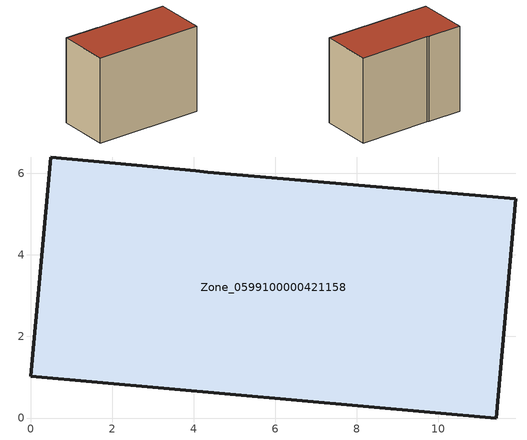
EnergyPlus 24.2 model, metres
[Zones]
Zone_0599100000421158
 floor ground (C_G): 0.49,6.4 4.05,6.06 4.34,6.03 11.9,5.38 11.42,0 0,1.02 z0
 wall outside (C_F): 11.42,0 11.9,5.38 4.34,6.03 4.05,6.06 0.49,6.4 0,1.02 11.42,0 z0:9.03
 roof outside (C_R): 4.05,6.06 0.49,6.4 0,1.02 11.42,0 11.9,5.38 4.34,6.03 z9.03
[BUILDING]
Pand.0599100000421158: North Axis=0; Terrain=City; Loads Convergence Tolerance Value=0.04; Temperature Convergence Tolerance Value=0.4; Solar Distribution=FullExterior; Maximum Number of Warmup Days=25; Minimum Number of Warmup Days=1
[Site:Location]
Rotterdam.The.Hague.AP_ZH_NLD Design_Conditions: Latitude=51.96; Longitude=4.45; Time Zone=1; Elevation=-4.5
[SITE:GROUNDTEMPERATURE:BUILDINGSURFACE]
18, 18, 18, 18, 18, 18, 18, 18, 18, 18, 18, 18
[MATERIAL] Thermal Absorptance=0.9; Solar Absorptance=0.7; Visible Absorptance=0.7
Name | Roughness | Thickness | Conductivity | Density | Specific Heat
G.TI.2006-2014 | MediumSmooth | 0.15 | 0.06 | 540 | 1210
F.TI.2006-2014 | Rough | 0.3 | 0.12 | 1920 | 840
R.TI.2006-2014 | MediumRough | 0.2 | 0.08 | 1500 | 1000
[CONSTRUCTION]
C_G: G.TI.2006-2014
C_F: F.TI.2006-2014
C_R: R.TI.2006-2014
[ZONE]
Zone_0599100000421158: Type=1; Multiplier=1; Ceiling Height=Autocalculate; Volume=Autocalculate; Floor Area=autocalculate; Part of Total Floor Area=Yes
[ZONEINFILTRATION:DESIGNFLOWRATE]
Infil_Zone_0599100000421158: Zone or ZoneList or Space or SpaceList=Zone_0599100000421158; Schedule=AlwaysOn; Design Flow Rate Calculation Method=Flow/Area; Flow Rate per Floor Area=0.0015; Constant Term Coefficient=1; Temperature Term Coefficient=0; Velocity Term Coefficient=0; Velocity Squared Term Coefficient=0
[HVACTEMPLATE:ZONE:IDEALLOADSAIRSYSTEM]
Zone_0599100000421158: Maximum Heating Supply Air Temperature=50; Minimum Cooling Supply Air Temperature=13; Maximum Heating Supply Air Humidity Ratio=0.0156; Minimum Cooling Supply Air Humidity Ratio=0.0077; Heating Limit=NoLimit; Cooling Limit=NoLimit; Dehumidification Control Type=ConstantSensibleHeatRatio; Cooling Sensible Heat Ratio=0.7; Dehumidification Setpoint=60; Humidification Control Type=None; Humidification Setpoint=30; Outdoor Air Method=None; Outdoor Air Flow Rate per Person=0.00944; Outdoor Air Flow Rate per Zone Floor Area=0; Outdoor Air Flow Rate per Zone=0; Demand Controlled Ventilation Type=None; Outdoor Air Economizer Type=NoEconomizer; Heat Recovery Type=None; Sensible Heat Recovery Effectiveness=0.7; Latent Heat Recovery Effectiveness=0.65
[ZONECONTROL:THERMOSTAT]
ThermostatControl_Zone_0599100000421158: Zone or ZoneList=Zone_0599100000421158; Control Type Schedule=DualSetpointControlType; Control 1=Thermostat_Zone_0599100000421158; Temperature Difference Between Cutout And Setpoint=0
[THERMOSTATSETPOINT:DUALSETPOINT]
Thermostat_Zone_0599100000421158: Heating Setpoint Temperature Schedule=HeatingSetpoint_Zone_0599100000421158; Cooling Setpoint Temperature Schedule=CoolingSetpoint_Zone_0599100000421158
[SCHEDULE:COMPACT]
HeatingSetpoint_Zone_0599100000421158: Through: 12/31, For: AllDays, Until: 24:00, 21
CoolingSetpoint_Zone_0599100000421158: Through: 12/31, For: AllDays, Until: 24:00, 24
DualSetpointControlType: Through: 12/31, For: AllDays, Until: 24:00, 4
AlwaysOn: Through: 12/31, For: AllDays, Until: 24:00, 1
